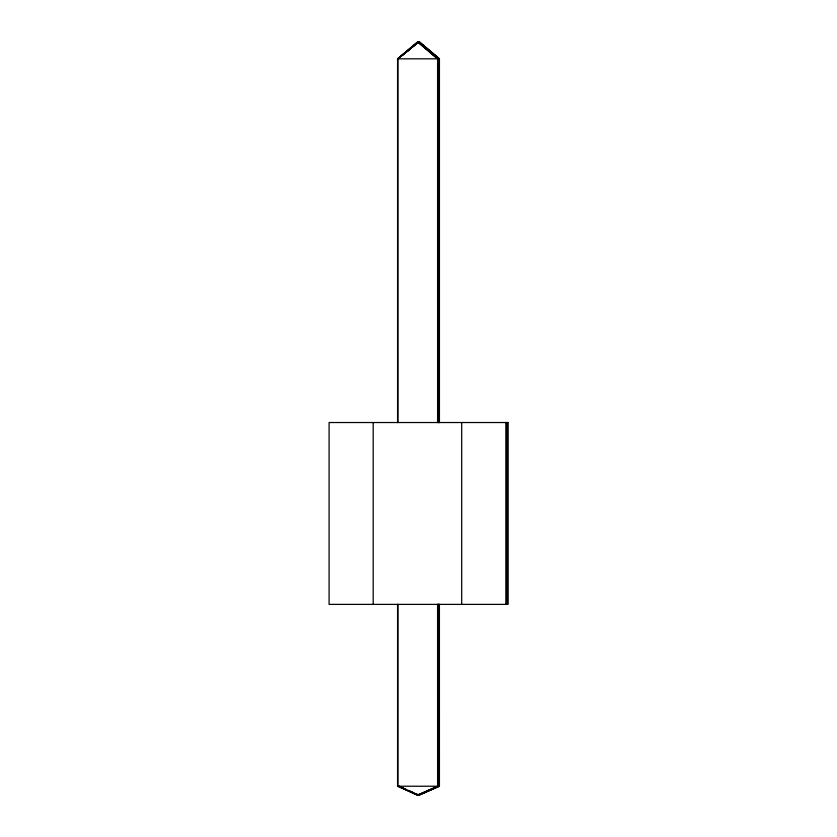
<?xml version="1.0" encoding="UTF-8"?>
<svg xmlns="http://www.w3.org/2000/svg" width="837" height="837" viewBox="0 0 837 837"><rect width="100%" height="100%" fill="white"/><g stroke="black" fill="none" stroke-linecap="round" stroke-linejoin="round"><path stroke-width="1.26" d="M437.605 422.528L437.584 58.82L417.642 41.85L397.575 58.82L397.575 422.528M397.899 58.82L418.249 41.85L438.515 58.82L438.515 422.528M398.203 58.82L400.117 57.209M402.022 55.587L418.552 41.85L438.818 58.82L438.787 422.528M402.325 55.587L404.24 53.976M407.096 51.549L410.915 48.316M412.829 46.705L418.552 41.85M407.399 51.549L409.314 49.938M413.133 46.705L415.989 44.277M437.584 604.387L437.605 786.236L417.36 795.15L397.575 786.236L397.575 604.387M417.966 795.15L438.211 786.236L438.19 604.387M418.573 795.15L438.818 786.236L438.787 604.387M408.09 790.431L418.877 795.15L439.122 786.236L439.101 604.387M419.18 795.15L439.425 786.236L439.404 604.387M419.159 41.85L439.425 58.82L439.425 422.528M397.575 786.236L437.605 786.236M438.494 786.236L438.494 604.387M399.113 786.236L406.091 789.385M408.414 790.431L413.059 792.534M416.554 794.104L418.877 795.15M398.789 786.236L405.788 789.385M398.485 786.236L418.27 795.15M398.182 786.236L417.663 795.15L437.908 786.236L437.887 604.387M419.463 41.85L439.425 58.82M418.856 41.85L439.122 58.82L439.101 422.528M418.249 41.85L438.211 58.82L438.211 422.528M417.642 41.85L437.584 58.82L397.575 58.82L417.945 41.85L437.908 58.82L437.908 422.528M507.609 422.528L507.609 604.387M507.306 422.528L507.306 604.387M507.002 422.528L507.002 604.387M506.699 422.528L506.699 604.387M506.395 422.528L506.395 604.387M506.092 422.528L506.092 604.387M461.689 422.528L461.689 604.387M397.878 58.82L397.899 422.528M397.899 604.387L397.878 786.236M373.187 422.528L373.187 604.387M507.913 422.528L329.087 422.528L329.087 604.387L507.913 604.387L507.913 422.528"/></g></svg>
